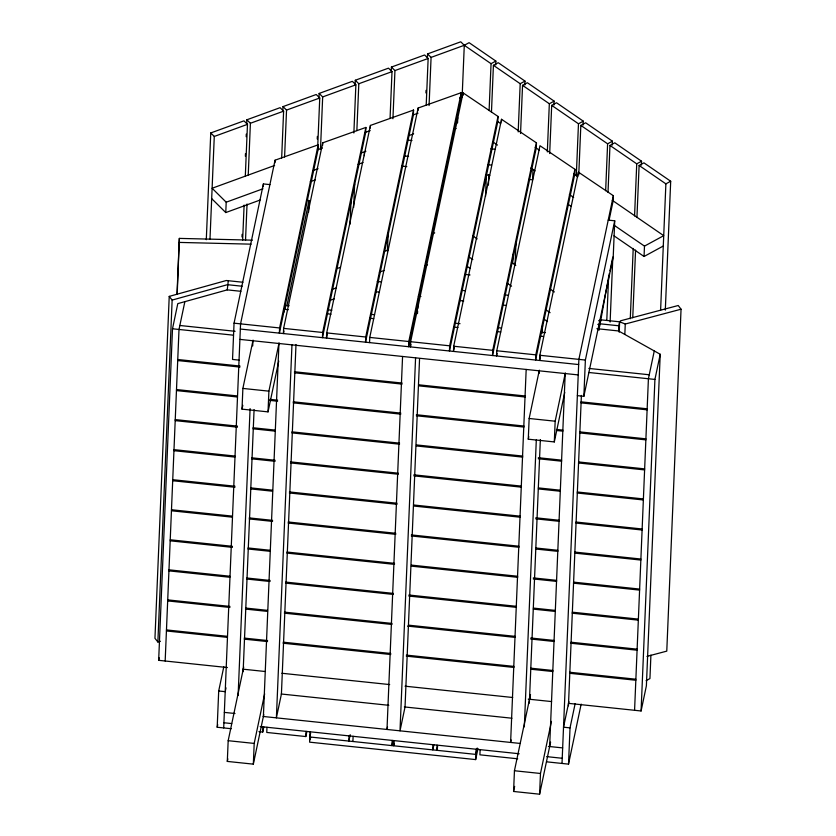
<?xml version="1.0" encoding="UTF-8"?>
<svg xmlns="http://www.w3.org/2000/svg" width="836" height="836" viewBox="0 0 836 836"><rect width="100%" height="100%" fill="white"/><g stroke="black" fill="none" stroke-linecap="round" stroke-linejoin="round"><path stroke-width="1.25" d="M242.942 282.255L226.326 280.509L169.227 296.393L154.953 638.307L157.868 641.985L160.387 641.285M157.868 641.985L172.143 300.082L169.227 296.393M227.413 667.546L158.662 660.325L172.498 328.778L177.796 303.625L227.246 289.873L240.883 291.304M177.002 294.303L179.343 238.396L252.43 240.162M177.19 294.429L179.343 238.396M165.173 661.004L179.008 329.457L184.861 301.66M206.293 239.713L210.756 132.955L243.955 120.854L247.477 124.345L245.303 176.417M209.982 239.295L214.277 136.446L210.756 132.955M260.069 200.055L225.772 212.563L226.201 202.207L212.114 188.257L274.616 165.465M227.246 289.914L228.301 280.718M231.248 728.72L217.193 727.247L218.698 690.985L223.818 666.71M269.903 184.61L263.392 183.92L234.049 323.177L232.533 359.438L239.044 360.117M241.991 236.954L242.106 234.352M245.366 156.238L245.47 153.636M246.181 136.707L246.286 134.105M246.724 123.686L246.881 119.788L280.091 107.677L283.613 111.167L281.659 158.035M242.639 240.214L244.112 205.06M223.693 727.926L240.559 323.856L275.044 160.198L318.182 144.827L317.973 150.01L279.381 333.136L279.59 327.952L318.182 144.827M245.512 240.444L247.038 203.994M248.229 175.351L250.403 123.268L246.881 119.788M263.779 714.581L253.339 764.146L227.308 761.418L228.176 740.696L243.715 666.982M278.754 361.047L268.032 411.876L242.012 409.149L242.879 388.426L253.057 340.127M238.114 695.5L250.089 408.585M252.702 345.979L252.921 340.764M263.288 186.512L263.392 183.92M243.14 671.663L254.081 409.535M274.94 162.79L275.044 160.198M253.339 764.146L254.196 743.423L264.646 693.859M268.032 411.876L268.899 391.154L279.078 342.865M282.861 110.519L283.017 106.611L316.227 94.499L319.749 97.99L317.575 150.062M284.585 156.969L286.539 110.101L283.017 106.611M258.951 731.636L262.734 732.033L262.943 726.85M263.382 716.483L278.942 343.502M266.977 727.268L266.768 732.451L305.798 736.547L306.875 731.458M365.875 127.438L322.665 332.477L322.445 337.66L365.656 132.621L365.875 127.438L322.727 142.82L283.623 328.381L283.414 333.564L283.947 331.014M284.292 311.901L284.397 309.31M285.076 309.226L285.233 305.339L289.12 305.746M291.963 344.86L276.392 717.852L281.418 694.026L295.996 344.505M308.589 212.177L309.08 200.525L306.593 200.264M317.252 138.995L317.356 136.393M318.934 98.638L319.153 93.433L352.353 81.322L355.875 84.812L353.868 132.987M320.501 148.996L322.675 96.924L319.153 93.433M322.623 145.401L322.727 142.82M305.798 736.547L306.018 731.375M310.051 731.793L309.613 742.159L475.653 759.59L477.973 748.586M413.559 110.049L365.729 337.002L365.52 342.185L413.339 115.232L413.559 110.049L370.421 125.431L326.698 332.906L326.479 338.078L327.284 334.264M355.07 85.471L355.29 80.256L388.489 68.155L392.011 71.635L390.057 118.503M350.065 224.121L351.099 199.376M353.649 207.422L354.631 183.993M356.857 130.615L358.811 83.746L355.29 80.256M364.318 155.674L364.475 151.786M370.306 128.023L370.421 125.431M349.082 735.889L348.873 741.072L350.211 734.698M352.907 741.501L353.116 736.317M369.554 342.603L369.763 337.42L418.104 108.043L461.242 92.671L461.023 97.843L408.585 346.7L408.804 341.516L461.242 92.671M391.258 70.987L391.426 67.079L424.625 54.977L428.147 58.468L426.193 105.336M387.392 251.531L388.155 233.307M392.93 118.743L394.947 70.569L391.426 67.079M402.565 356.47L386.995 729.462L387.528 726.954M418 110.634L418.104 108.043M392.157 740.414L391.938 745.597L393.014 740.497M393.986 740.602L393.766 745.785L394.299 743.235M498.005 116.434L449.663 345.811L449.454 350.995L497.786 121.607L498.005 116.434L463.071 92.859L410.633 341.715L410.413 346.898L410.946 344.338M425.932 92.963L426.036 90.361M427.395 57.809L427.562 53.912L460.761 41.8L464.283 45.29L491.056 63.693L489.102 110.561M415.576 357.839L400.005 730.831L405.032 707.005L419.557 358.79M417.498 313.636L417.603 311.034M417.718 308.421L418.094 299.309M429.067 105.566L431.083 57.391L427.562 53.912M457.543 122.955L457.762 117.771M433.017 744.698L432.808 749.882L433.874 744.782M462.109 97.363L464.283 45.29L469.09 42.678L495.863 61.08L495.706 64.989M462.966 95.45L463.071 92.859M437.05 745.127L436.831 750.31L437.646 746.485M453.478 351.413L453.697 346.24L501.527 119.287L536.461 142.862L536.242 148.045L492.519 355.509L492.738 350.336L536.461 142.862M485.517 196.481L486.437 174.348M488.423 185.09L488.851 174.672M491.463 112.181L493.418 65.312L498.225 62.7L524.998 81.102L524.841 85.011M501.412 121.878L501.527 119.287M475.653 759.59L476.092 749.223M480.125 749.652L479.906 754.824L517.683 758.795M574.907 169.29L535.803 354.851L535.594 360.034L574.698 174.473L574.907 169.29L539.972 145.715L496.772 350.754L496.553 355.937L497.086 353.388M512.698 263.382L513.074 254.269M518.184 131.889L520.191 83.715L493.418 65.312M515.06 265.002L515.979 242.868M520.546 133.509L522.552 85.345L527.37 82.733L554.143 101.135L553.975 105.043M532.981 169.478L532.553 179.834L528.665 179.426M526.178 369.449L510.608 742.441L511.141 739.933M550.59 742.096L539.607 794.2L513.576 791.473L514.443 770.75L530.515 694.497M564.749 392.366L554.31 441.93L528.279 439.203L529.146 418.481L539.324 370.181M547.319 151.922L549.336 103.748L522.552 85.345M524.329 726.86L536.304 439.945M539.084 373.431L539.189 370.818M609.13 219.931L613.143 200.901L613.363 195.718L578.428 172.153L539.837 355.279L539.617 360.462L540.422 356.648M542.188 333.198L542.512 325.392M549.68 153.542L551.697 105.367L556.504 102.755L583.277 121.157L583.11 125.066M529.345 703.139L540.349 439.59M530.243 697.872L530.348 695.291M539.607 794.2L540.474 773.478L551.447 721.374M554.31 441.93L555.167 421.208L565.345 372.919M549.649 746.538L565.209 373.556M576.297 175.853L578.47 123.78L551.697 105.367M578.324 174.745L578.428 172.153M578.763 174.87L580.832 125.4L585.639 122.787L612.412 141.19L612.255 145.098M562.011 763.446L578.878 359.375L613.363 195.718M568.438 705.824L581.396 395.428M546.901 761.857L568.522 764.135L570.027 727.874L575.147 703.598M577.362 395.637L583.862 396.327L585.378 360.055L614.721 220.809L608.221 220.119M599.004 330.251L600.123 319.76L619.633 321.808L625.265 324.023L681.047 309.215L666.773 651.129L646.939 656.385M605.651 190.671L607.605 143.802L580.832 125.4M608.012 192.301L609.966 145.433L614.773 142.81L641.546 161.223L641.39 165.12M606.8 320.042L608.608 277.061L600.436 322.038M610.113 322.038L612.83 257.028L609.914 270.854M614.721 220.809L613.216 257.07L583.862 396.327M568.449 703.348L641.087 710.976L646.385 685.823L660.221 354.276L618.588 330.962L618.797 325.779L619.633 321.808L620.657 320.784L678.226 305.506L681.047 309.215M619.204 332.247L619.633 321.808M624.826 334.463L625.265 324.023M630.281 318.756L633.207 248.459M634.566 215.907L636.739 163.835L609.966 145.433M632.747 317.774L635.579 250.079M636.938 217.527L639.112 165.455L643.919 162.842L670.691 181.245L665.31 310.135M663.282 246.024L644.054 256.485L644.483 246.118L614.439 225.469M634.576 710.287L648.412 378.739L654.274 350.942M641.087 710.976L654.922 379.429L660.221 354.276M660.607 310.146L665.884 183.857L639.112 165.455M650.91 655.131L649.938 678.571L646.092 680.661M158.662 660.325L159.195 657.807M242.012 409.149L242.816 405.335M286.842 306.007L309.08 200.525M217.193 727.247L217.726 724.697M225.48 690.39L226.013 687.84M227.308 761.418L227.852 758.869M262.734 732.033L263.8 726.944M310.637 733.151L309.832 736.976L475.872 754.406L477.22 748.032M310.135 739.714L310.647 737.268M453.749 350.138L454.293 347.588M528.279 439.203L528.812 436.653M608.587 277.134L609.381 273.362M599.067 328.903L599.778 325.507M513.576 791.473L514.652 786.383M568.908 701.634L563.527 727.184L570.027 727.874M568.522 764.135L581.166 704.09M491.056 63.693L495.863 61.08M520.191 83.715L524.998 81.102M549.336 103.748L554.143 101.135M578.47 123.78L583.277 121.157M607.605 143.802L612.412 141.19M636.739 163.835L641.546 161.223M665.884 183.857L670.691 181.245M644.483 246.118L663.721 235.668L612.245 200.285M214.277 136.446L247.477 124.345M250.403 123.268L283.613 111.167M286.539 110.101L319.749 97.99M322.675 96.924L355.875 84.812M358.811 83.746L392.011 71.635M394.947 70.569L428.147 58.468M431.083 57.391L464.283 45.29M317.502 149.822L322.414 148.035M365.301 132.391L370.202 130.604M413.099 114.971L418 113.184M459.675 97.99L462.12 97.091M226.201 202.207L262.953 188.8M313.186 170.492L318.088 168.705M360.974 153.061L365.875 151.274M408.752 135.641L413.653 133.854M310.302 181.746L315.203 179.959M358.09 164.316L362.991 162.529M453.655 129.476L456.101 128.577M336.689 268.67L340.367 267.332M384.476 251.239L388.155 249.901M432.275 233.808L434.73 232.92M332.362 289.34L336.041 287.992M379.419 272.181L384.184 270.436M329.478 300.594L334.379 298.807M425.043 265.743L427.489 264.855M172.143 300.082L227.465 284.689L242.106 286.225M179.364 242.419L251.145 244.164M597.792 324.41L599.966 324.608M408.104 140.124L411.991 140.532M490.878 148.818L494.755 149.226M404.655 156.008L408.553 156.416M487.618 164.713L491.505 165.12M401.635 166.092L406.818 166.636M485.894 174.943L489.781 175.351M464.847 274.427L470.02 274.971M377.287 281.471L381.185 281.878M461.545 290.322L465.433 290.729M504.317 294.815L508.204 295.223M375.563 291.701L379.45 292.109M418.334 296.195L420.926 296.466M459.821 300.542L463.708 300.95M502.593 305.035L506.48 305.443M598.566 320.742L600.739 320.961M599.276 323.731L618.797 325.779M596.894 328.684L618.588 330.962M327.963 309.822L331.85 310.229M370.693 314.305L374.57 314.712M454.847 323.145L460.03 323.689M497.577 327.628L501.454 328.036M541.592 332.247L545.48 332.655M284.25 309.289L288.284 309.717M327.022 313.782L331.014 314.2M369.805 318.276L373.734 318.683M454.011 327.116L457.94 327.524M496.741 331.599L500.722 332.017M540.756 336.218L543.494 336.511M234.049 323.177L279.59 327.952M283.623 328.381L322.665 332.477M326.698 332.906L365.729 337.002M369.763 337.42L408.804 341.516M410.633 341.715L449.663 345.811M453.697 346.24L492.738 350.336M496.772 350.754L535.803 354.851M539.837 355.279L585.378 360.055M240.34 329.039L578.658 364.559M179.844 325.486L235.104 331.296M588.847 368.425L649.248 374.768M172.498 328.778L233.463 335.184M588.763 372.48L654.922 379.429M239.911 339.395L578.23 374.915M177.754 359.511L239.995 366.043M294.45 371.759L402.085 383.055M418.94 384.832L525.269 395.992M581.03 401.844L647.158 408.794M177.702 360.546L239.953 367.077M294.408 372.793L402.043 384.1M418.899 385.866L525.227 397.027M580.989 402.879L647.116 409.828M242.879 388.426L268.899 391.154M529.146 418.481L555.167 421.208M176.5 389.555L237.445 395.95M269.861 399.357L277.636 400.172M293.196 401.802L400.831 413.109M416.391 414.74L524.015 426.036M556.431 429.443L562.921 430.122M579.776 431.888L645.904 438.837M176.459 390.59L237.403 396.985M269.819 400.392L277.594 401.207M293.154 402.847L400.789 414.144M416.349 415.774L523.973 427.071M556.389 430.477L562.868 431.157M579.735 432.933L645.862 439.872M175.246 419.599L237.487 426.13M253.047 427.771L275.086 430.08M291.942 431.857L399.577 443.153M416.432 444.919L522.761 456.08M538.321 457.72L561.667 460.166M578.522 461.942L644.65 468.881M175.205 420.633L237.445 427.175M253.005 428.805L275.044 431.115M291.9 432.891L399.535 444.188M416.391 445.954L522.719 457.125M538.279 458.755L561.614 461.2M578.481 462.977L644.608 469.916M173.992 449.643L234.937 456.048M251.793 457.815L275.128 460.27M290.688 461.9L398.323 473.197M413.883 474.827L521.507 486.134M538.363 487.9L560.413 490.22M577.268 491.986L643.396 498.925M173.951 450.688L234.895 457.083M251.751 458.849L275.086 461.305M290.646 462.935L398.281 474.231M413.841 475.872L521.465 487.169M538.321 488.935L560.36 491.255M577.227 493.021L643.354 499.959M172.738 479.697L234.979 486.228M250.539 487.858L272.578 490.178M289.434 491.944L397.069 503.241M413.925 505.017L520.253 516.178M535.813 517.808L559.159 520.264M576.014 522.03L642.142 528.979M172.697 480.731L234.937 487.263M250.497 488.893L272.536 491.213M289.392 492.979L397.027 504.286M413.883 506.052L520.211 517.212M535.772 518.842L559.106 521.298M575.973 523.064L642.1 530.014M171.484 509.741L232.429 516.136M249.285 517.912L272.62 520.358M288.18 521.988L395.815 533.295M411.375 534.925L518.999 546.221M535.855 547.998L557.905 550.307M574.76 552.073L640.888 559.023M171.443 510.775L232.387 517.17M249.243 518.947L272.578 521.392M288.138 523.033L395.773 534.329M411.333 535.96L518.957 547.256M535.813 549.033L557.852 551.342M574.719 553.118L640.846 560.057M170.231 539.784L232.471 546.326M248.031 547.956L270.07 550.266M286.936 552.042L394.561 563.339M411.416 565.105L517.745 576.265M533.305 577.906L556.651 580.351M573.506 582.128L639.634 589.067M170.189 540.819L232.429 547.361M247.989 548.991L270.028 551.3M286.884 553.077L394.519 564.373M411.375 566.139L517.703 577.31M533.264 578.94L556.598 581.386M573.465 583.162L639.592 590.101M168.976 569.828L229.921 576.234M246.777 578L270.112 580.456M285.682 582.086L393.307 593.382M408.867 595.013L516.491 606.319M533.347 608.085L555.397 610.405M572.252 612.171L638.38 619.11M168.935 570.873L229.879 577.268M246.735 579.034L270.07 581.49M285.63 583.12L393.265 594.417M408.825 596.058L516.449 607.354M533.305 609.12L555.344 611.44M572.211 613.206L638.338 620.145M167.722 599.882L229.963 606.413M245.523 608.044L267.562 610.364M284.428 612.13L392.053 623.426M408.909 625.203L515.237 636.363M530.797 637.993L554.143 640.449M570.998 642.215L637.126 649.164M167.681 600.917L229.921 607.448M245.481 609.078L267.52 611.398M284.376 613.164L392.011 624.471M407.571 626.101L515.195 637.398M530.755 639.028L554.09 641.484M570.957 643.25L637.084 650.199M166.469 629.926L227.413 636.321M244.269 638.098L267.604 640.543M283.174 642.173L390.799 653.48M406.359 655.11L513.983 666.407M530.839 668.183L552.889 670.493M569.744 672.259L635.872 679.208M166.427 630.961L227.371 637.356M244.227 639.132L267.562 641.578M283.122 643.218L390.757 654.515M406.317 656.145L513.941 667.442M530.797 669.218L552.836 671.527M569.703 673.304L635.83 680.243M242.973 669.176L265.012 671.486M281.868 673.262L389.68 684.579M405.063 686.189L512.687 697.496M528.247 699.126L551.582 701.571M281.209 694.005L388.803 705.302M404.352 706.932L511.945 718.228M218.698 690.985L225.208 691.665M224.341 712.387L234.989 713.505M263.225 716.473L520.076 743.434M548.406 746.412L562.659 747.907M223.912 722.753L231.687 723.568M260.205 726.557L519.156 753.748M546.671 756.632L562.231 758.273M228.176 740.696L254.196 743.423M514.443 770.75L540.474 773.478M497.504 121.419L500.722 123.623M535.04 147.209L539.324 150.166M573.642 173.752L577.937 176.699M493.177 142.11L497.472 145.067M530.839 168.005L535.03 170.878M569.368 194.485L573.663 197.432M567.863 204.109L571.082 206.325M614.011 235.825L644.054 256.485M472.873 235.93L477.157 238.877M511.475 262.462L515.77 265.42M550.078 289.005L554.372 291.952M468.526 256.621L472.821 259.568M507.159 283.174L511.569 286.205M545.793 309.728L550.088 312.674M467.021 266.245L470.24 268.46M544.288 319.352L547.507 321.567M211.675 198.613L225.772 212.563"/></g></svg>
